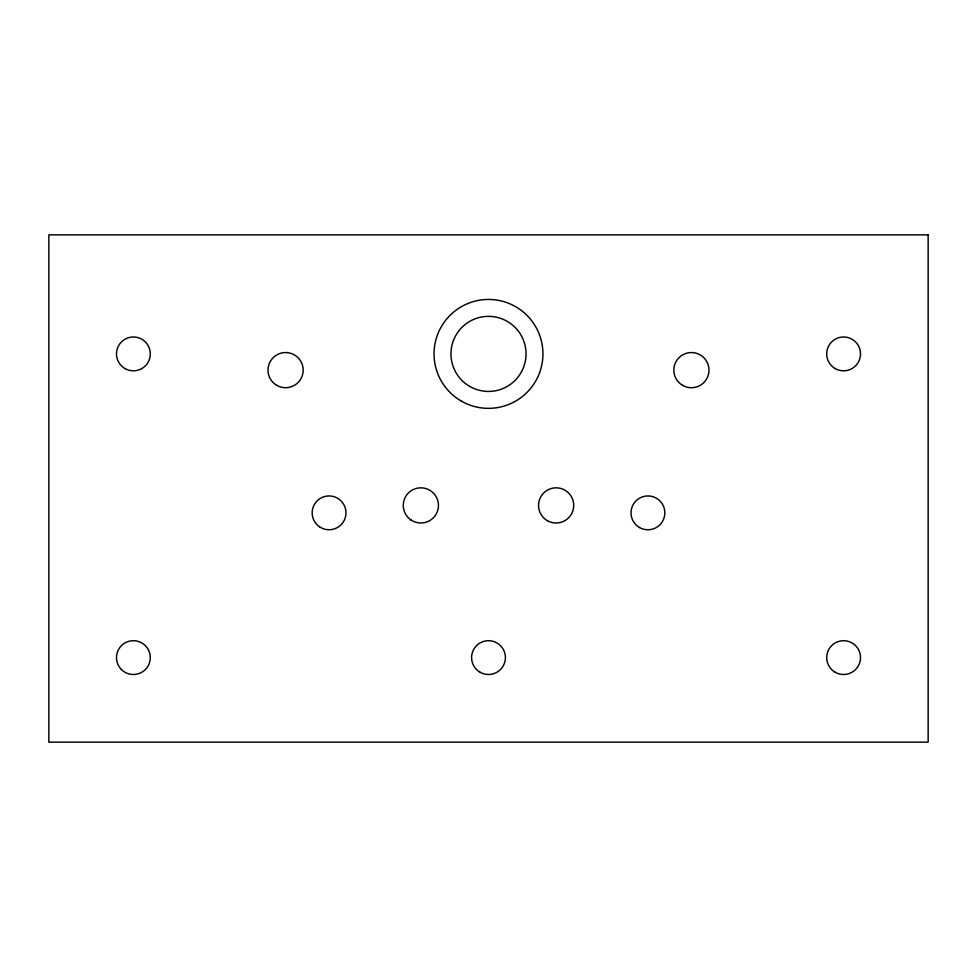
<?xml version="1.0" encoding="UTF-8"?>
<svg xmlns="http://www.w3.org/2000/svg" width="977" height="977" viewBox="0 0 977 977"><rect width="100%" height="100%" fill="white"/><g stroke="black" fill="none" stroke-linecap="round" stroke-linejoin="round"><path stroke-width="1.47" d="M928.15 234.859L48.85 234.859L48.85 742.141L928.15 742.141L928.15 234.859M469.729 386.403A37.541 37.541 0 0 0 526.041 353.894A37.541 37.541 0 0 0 469.729 321.384A37.541 37.541 0 0 0 469.729 386.403M547.34 520.643A17.586 17.586 0 0 0 573.719 505.414A17.586 17.586 0 0 0 547.34 490.185A17.586 17.586 0 0 0 547.34 520.643M682.618 385.365A17.586 17.586 0 0 0 708.997 370.136A17.586 17.586 0 0 0 682.618 354.907A17.586 17.586 0 0 0 682.618 385.365M276.796 385.365A17.586 17.586 0 0 0 303.175 370.136A17.586 17.586 0 0 0 276.796 354.907A17.586 17.586 0 0 0 276.796 385.365M461.278 401.058A54.443 54.443 0 0 0 542.943 353.894A54.443 54.443 0 0 0 461.278 306.741A54.443 54.443 0 0 0 461.278 401.058M411.048 520.008A17.586 17.586 0 0 0 438.404 506.611A17.586 17.586 0 0 0 413.124 489.611A17.586 17.586 0 0 0 411.048 520.008M639.471 527.495A16.914 16.914 0 0 0 664.836 512.852A16.914 16.914 0 0 0 639.471 498.209A16.914 16.914 0 0 0 639.471 527.495M319.638 526.884A16.914 16.914 0 0 0 345.943 514A16.914 16.914 0 0 0 321.641 497.659A16.914 16.914 0 0 0 319.638 526.884M124.946 368.549A16.914 16.914 0 0 0 150.311 353.894A16.914 16.914 0 0 0 124.946 339.251A16.914 16.914 0 0 0 124.946 368.549M121.441 669.55A16.914 16.914 0 0 0 149.737 661.979A16.914 16.914 0 0 0 129.025 641.266A16.914 16.914 0 0 0 121.441 669.55M480.049 672.237A16.914 16.914 0 0 0 505.414 657.594A16.914 16.914 0 0 0 480.049 642.951A16.914 16.914 0 0 0 480.049 672.237M835.152 672.237A16.914 16.914 0 0 0 860.517 657.594A16.914 16.914 0 0 0 835.152 642.951A16.914 16.914 0 0 0 835.152 672.237M835.152 368.549A16.914 16.914 0 0 0 860.517 353.894A16.914 16.914 0 0 0 835.152 339.251A16.914 16.914 0 0 0 835.152 368.549"/></g></svg>
